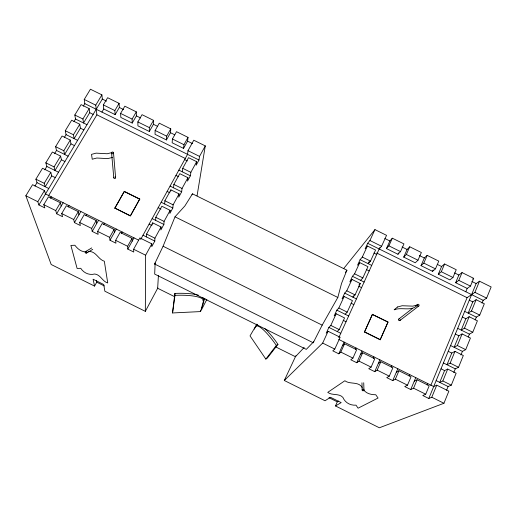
<?xml version="1.0" encoding="UTF-8"?>
<svg xmlns="http://www.w3.org/2000/svg" width="517" height="517" viewBox="0 0 517 517"><rect width="100%" height="100%" fill="white"/><g stroke="black" fill="none" stroke-linecap="round" stroke-linejoin="round"><path stroke-width="0.78" d="M25.85 195.762L51.183 264.51L94.566 286.095L93.086 279.225L103.704 284.505L104.873 291.22L145.329 311.35L145.632 255.211L151.836 243.843L139.881 237.917L133.632 249.252L133.741 252.037L127.802 249.091L127.628 246.279L132.029 238.337L120.073 232.404L115.634 240.321L115.931 243.197L109.998 240.25L109.636 237.348L114.095 229.438L102.14 223.512L97.648 231.396L98.133 234.363L92.2 231.416L91.658 228.424L96.168 220.546L84.226 214.62L79.683 222.478L80.348 225.535L74.422 222.594L73.692 219.505L78.254 211.66L66.325 205.74L61.723 213.566L62.576 216.713L56.657 213.773L55.739 210.6L60.36 202.78L48.436 196.867L43.777 204.661L44.824 207.899L38.904 204.965L37.799 201.695L25.85 195.762L32.565 184.685L44.468 190.586L45.496 193.953L138.614 240.153M146.544 236.98L146.57 234.059L152.722 222.859L161.039 226.982L160.865 229.962L163.876 224.436L164.076 221.405L170.119 210.335L161.86 206.244L155.779 217.295L155.662 220.371M149.323 131.499L149.374 127.621L153.536 120.358L142.052 114.69L137.858 121.934L137.923 125.87L149.323 131.499L153.446 124.3L153.536 120.358M151.836 243.843L151.759 246.674L154.809 241.077L154.919 238.201L161.039 226.982M155.139 130.465L155.029 134.317L166.435 139.952L170.507 132.72L170.772 128.862L159.281 123.188L155.139 130.465L166.661 136.152L166.435 139.952M152.683 224.372L152.722 222.859M158.409 275.6L157.659 288.26L174.151 296.454M164.665 203.976L164.878 200.758L170.868 189.849L179.082 193.907L178.727 197.184L181.661 191.807L182.042 188.479L187.923 177.693L179.767 173.66L173.848 184.427L173.55 187.794M172.426 138.995L172.142 142.77L183.561 148.405L187.581 141.147L188.02 137.373L176.517 131.699L172.426 138.995L183.962 144.689L183.561 148.405M170.765 191.174L170.868 189.849M170.119 210.335L169.854 213.469L172.827 208.015L173.117 204.835L179.082 193.907M182.32 171.818L182.708 168.316L188.55 157.685L196.66 161.692L196.13 165.246L198.993 160.005L199.543 156.399L205.281 145.891L193.772 140.21L187.988 150.693L187.548 154.357L140.695 239.41M187.923 177.693L187.484 181.112L190.379 175.806L190.851 172.335L196.66 161.692M198.341 295.168A29.669 6.889 -3.3 0 0 174.875 293.423L172.536 312.959L200.59 311.577L203.472 301.062L203.355 299.194A29.669 6.889 -3.3 0 0 202.838 297.43M172.536 312.959L174.979 295.356L174.875 293.423M197.061 195.827L205.281 145.891M337.821 297.456L341.524 283.471L346.92 270.204L192.498 193.83L184.873 205.947L174.998 216.823L163.088 246.234L154.596 264L313.231 342.752L322.181 325.141L337.821 297.456L174.998 216.823M202.942 300.707L203.355 299.194M446.591 390.251L448.103 386.529L451.289 385.165L456.136 373.222L447.716 369.054L444.581 370.586L439.734 382.386L442.836 380.971L447.716 369.054M453.803 372.511L455.296 368.841L458.54 367.296L463.322 355.515L454.96 351.373L451.768 353.072L446.985 364.724L450.145 363.134L454.96 351.373M460.931 354.998L462.405 351.379L465.694 349.66L470.418 338.034L462.108 333.924L458.863 335.791L454.146 347.288L457.351 345.53L462.108 333.924M468.253 337L469.417 334.144L472.758 332.263L477.417 320.786L469.165 316.708L465.869 318.737L461.209 330.085L464.466 328.159L469.165 316.708M475.188 319.952L476.338 317.128L479.731 315.086L484.326 303.757L476.125 299.705L472.784 301.896L468.182 313.102L471.491 311.014L476.125 299.705M482.038 303.117L483.169 300.332L486.613 298.135L491.15 286.954L479.505 281.203L476.151 283.568L428.78 398.491L422.77 395.505L425.711 394.225L429.207 385.772L417.103 379.769L414.259 381.197M338.577 401.063L337.297 401.825L335.468 405.942L379.362 427.779L443.941 403.273L448.853 391.169L436.749 385.171L433.705 386.542L338.784 339.449M428.78 398.491L431.785 397.237L436.749 385.171M430.81 385.423L467.09 297.676L474.916 292.357L479.505 281.203M470.464 286.121L473.688 278.333L462.049 272.588L458.87 275.038L455.632 282.734L467.187 288.441L470.464 286.121L458.792 280.363L455.632 282.734M427.126 384.997L427.721 383.569M465.811 291.762L467.187 288.441M396.3 372.285L398.95 370.76L411.047 376.764L407.493 385.184L404.746 386.561L410.75 389.54L415.752 377.636M410.75 389.54L413.568 388.196L417.103 379.769M458.792 280.363L462.049 272.588M452.957 277.48L456.233 269.719L444.607 263.987L441.602 266.513L438.319 274.184L449.861 279.884L452.957 277.48L441.298 271.722L438.319 274.184M409.173 376.092L409.774 374.67M378.354 363.38L380.816 361.764L392.901 367.761L389.295 376.15L386.735 377.617L392.739 380.596L397.819 368.737M392.739 380.596L395.363 379.161L398.95 370.76M441.298 271.722L444.607 263.987M435.469 268.846L438.791 261.117L427.171 255.385L424.347 257.996L421.012 265.641L432.548 271.335L435.469 268.846L423.811 263.095L421.012 265.641M391.233 367.186L391.841 365.771M432.548 271.335L433.149 269.945M360.414 354.481L362.688 352.775L374.773 358.766L371.109 367.122L368.737 368.686L374.735 371.665L377.164 370.127L380.816 361.764M423.811 263.095L427.171 255.385M374.735 371.665L379.892 359.845M380.169 339.785L387.931 322.13L372.343 314.414L364.479 332.011L380.169 339.785L388.099 322.001L372.343 314.414M373.3 358.294L373.92 356.885M417.988 260.219L421.368 252.516L409.755 246.79L407.099 249.485L403.712 257.104L415.241 262.791L417.988 260.219L406.343 254.467L403.712 257.104M342.493 345.589L344.581 343.786L356.652 349.776L352.93 358.1L350.752 359.761L356.749 362.734L358.985 361.105L362.688 352.775M406.343 254.467L409.755 246.79M356.749 362.734L361.984 350.959M355.386 349.408L356.013 347.999M397.954 254.254L400.52 251.598L403.951 243.921L392.345 238.195L389.87 240.98L386.432 248.567L397.954 254.254L398.575 252.871M364.479 332.011L372.498 314.271M337.2 331.533L339.223 329.594L344.555 317.929L336.173 313.774L330.809 325.419L328.877 327.403L326.201 333.207L328.108 331.281L340.154 337.258L334.77 349.085L332.786 350.836L338.771 353.809L344.083 342.08M338.771 353.809L340.826 352.09L344.581 343.786M386.432 248.567L388.887 245.853L392.345 238.195M338.784 337.666L379.846 247.54M379.187 248.987L381.572 246.273L386.548 235.338L374.954 229.613L343.669 268.582M353.557 295.769L352.917 297.172L355.069 294.903L360.265 283.542L351.993 279.451L349.873 281.868L352.452 276.285L354.584 273.816L359.748 262.623L367.962 266.682L362.837 277.9L360.62 280.33M369.228 261.505L368.227 263.696L370.508 261.117L375.568 250.047L367.4 246.014L365.157 248.735L367.665 243.294L369.926 240.521L374.954 229.613M345.11 314.239L347.198 312.132L352.458 300.623L344.135 296.5L342.086 298.761L344.697 293.107L346.765 290.793L351.993 279.451M344.135 296.5L338.842 307.99L336.838 310.142L334.195 315.868L336.173 313.774M367.4 246.014L362.307 257.059L360.103 259.683L357.564 265.195L359.748 262.623M335.468 405.942L341.181 402.62L330.466 397.289L325.057 400.759L284.298 380.486L322.673 343.081L328.108 331.281M313.231 342.752L313.729 341.685M346.92 270.204L345.44 272.446M284.298 380.486L295.918 355.69M254.338 329.148L256.794 324.12M206.871 299.33L201.404 309.993L204.325 299.401A29.437 7.083 26.6 0 1 205.068 298.387M145.329 311.35L157.821 287.969M154.596 264L155.152 262.972L154.673 274.081L306.29 349.376L313.192 342.235M191.975 194.806L192.498 193.83M183.962 144.689L188.02 137.373M127.802 249.091L134.013 237.872M94.566 286.095L96.75 282.179L96.433 280.628M139.771 199.019L130.381 215.776L114.839 208.073L124.326 191.374L139.771 199.019L130.394 215.983L114.839 208.073M121.443 233.341L122.193 232.004M109.998 240.25L116.286 229.076M166.661 136.152L170.772 128.862M103.717 224.546L104.473 223.215M114.864 208.286L124.326 191.374M92.2 231.416L98.566 220.287M85.996 215.757L86.766 214.426M74.422 222.594L80.865 211.505M132.223 123.059L136.391 115.886L136.314 111.859L124.836 106.192L120.597 113.41L120.829 117.437L132.223 123.059L132.1 119.091L136.314 111.859M257.246 324.301A29.437 7.083 26.6 0 1 257.02 325.568L255.45 326.595L250.028 335.882L265.835 359.082L267.328 358.087L277.965 344.354A29.734 6.456 56.5 0 0 264.607 328.398M68.296 206.974L69.071 205.65M56.657 213.773L63.177 202.729M103.749 109.003L115.136 114.619L119.349 107.471L119.104 103.361L107.633 97.707L103.342 104.893L103.749 109.003L101.92 112.066M115.136 114.619L114.839 110.573L119.104 103.361M50.601 198.198L51.39 196.88M38.904 204.965L102.321 99.07L101.901 94.876L90.443 89.221L84.232 99.464L84.833 103.633L83.282 106.185M48.546 195.756L96.879 114.826L95.742 105.151L101.901 94.876M51.765 175.883L45.244 186.74L44.216 183.302L35.899 179.179L42.53 168.251L50.808 172.348L51.765 175.883L55.274 177.628M60.586 156.102L61.439 159.779L55.002 170.494L54.085 166.913L60.586 156.102L52.366 152.03L45.826 162.823L46.827 166.442L44.792 169.809M70.241 140.068L70.991 143.881L64.638 154.454L63.817 150.731L70.241 140.068L62.072 136.023L55.61 146.673L56.515 150.434L54.505 153.756M79.773 124.235L80.419 128.184L74.144 138.627L73.433 134.769L79.773 124.235L71.65 120.222L65.278 130.73L66.073 134.633L64.489 137.257M89.176 108.609L89.725 112.687L83.534 123.001L82.92 119.007L89.176 108.609L81.104 104.621L74.816 115L75.514 119.033L73.944 121.624M37.799 201.695L44.468 190.586M44.216 183.302L50.808 172.348M34.956 186.068L37.017 182.663L35.899 179.179M265.835 359.082L276.343 345.427L277.965 344.354M358.94 284.97L360.265 283.542M304.145 347.489L295.433 356.717L275.283 346.7M398.84 319.028L412.592 308.332M415.72 305.902L417.594 304.448M399.906 320.508L418.738 306.032A0.982 0.905 45.2 0 0 418.524 304.397A0.982 0.905 45.2 0 0 417.232 305.288A0.982 0.905 45.2 0 0 418.738 306.032M472.583 279.128L473.688 278.333M86.546 253.052A0.892 0.84 50.7 0 0 86.371 251.54A0.892 0.84 50.7 0 0 85.169 252.367A0.892 0.84 50.7 0 0 86.546 253.052L92.743 249.356M85.518 251.592L91.735 247.927M112.073 152.567L107.168 153.749L96.097 153.142L91.528 154.376L92.233 159.236L96.744 158.021L107.665 158.609L112.506 157.439M88.077 251.695C95.561 250.17 98.12 259.534 104.337 261.24L107.723 282.954C102.392 281.539 100.589 274.553 94.701 274.004C89.202 275.451 83.741 272.989 80.742 268.297L77.111 268.459L70.887 245.413L74.862 245.252C77.647 248.89 81.169 251.947 86.029 251.908M102.321 99.07L106.58 101.17M119.349 107.471L123.608 109.572M136.391 115.886L140.65 117.986M153.446 124.3L157.704 126.4M170.507 132.72L174.772 134.827M187.581 141.147L192.563 143.61M384.848 238.505L389.87 240.98M402.071 247.003L407.099 249.485M419.313 255.514L424.347 257.996M437.285 264.387L441.602 266.513M454.553 272.905L458.87 275.038M471.827 281.435L476.151 283.568M103.342 104.893L114.839 110.573M120.597 113.41L132.1 119.091M137.858 121.934L149.374 127.621M388.887 245.853L400.52 251.598M84.232 99.464L95.742 105.151M187.988 150.693L199.543 156.399M369.926 240.521L381.572 246.273M474.916 292.357L486.613 298.135M84.833 103.633L198.993 160.005M367.665 243.294L483.169 300.332M96.879 114.826L185.519 158.603M376.686 253.026L467.09 297.676M89.725 112.687L93.15 114.38M184.666 159.585L187.419 160.942M373.933 253.072L376.706 254.442M469.3 300.177L472.784 301.896M74.816 115L82.92 119.007M182.708 168.316L190.851 172.335M362.307 257.059L370.508 261.117M471.491 311.014L479.731 315.086M75.514 119.033L86.972 124.7M178.869 170.112L190.379 175.806M360.103 259.683L371.704 265.415M464.686 311.37L476.338 317.128M80.419 128.184L83.864 129.89M175.948 175.412L178.72 176.782M366.398 269.564L369.19 270.94M462.366 317.005L465.869 318.737M65.278 130.73L73.433 134.769M173.848 184.427L182.042 188.479M354.584 273.816L362.837 277.9M464.466 328.159L472.758 332.263M66.073 134.633L77.608 140.34M170.074 186.075L181.661 191.807M352.452 276.285L364.123 282.062M457.694 328.347L469.417 334.144M70.991 143.881L74.461 145.594M167.12 191.445L169.906 192.822M358.766 286.269L361.57 287.652M455.341 334.053L458.863 335.791M55.61 146.673L63.817 150.731M164.878 200.758L173.117 204.835M346.765 290.793L355.069 294.903M457.351 345.53L465.694 349.66M56.515 150.434L68.121 156.179M161.168 202.244L172.827 208.015M344.697 293.107L356.439 298.916M450.604 345.537L462.405 351.379M61.439 159.779L64.929 161.504M158.176 207.685L160.974 209.068M351.03 303.188L353.854 304.591M448.226 351.321L451.768 353.072M124.338 191.594L139.771 199.239M45.826 162.823L54.085 166.913M155.779 217.295L164.076 221.405M338.842 307.99L347.198 312.132M450.145 363.134L458.54 367.296M46.827 166.442L58.505 172.232M152.147 218.626L163.876 224.436M336.838 310.142L348.658 315.997M443.424 362.96L455.296 368.841M149.109 224.132L151.933 225.535M343.198 320.333L346.041 321.742M441.014 368.815L444.581 370.586M364.634 331.882L380.331 339.663M146.57 234.059L154.919 238.201M330.809 325.419L339.223 329.594M442.836 380.971L451.289 385.165M37.017 182.663L48.772 188.492M143.002 235.222L154.809 241.077M328.877 327.403L340.774 333.303M436.154 380.609L448.103 386.529M163.088 246.234L322.181 325.141M43.777 204.661L55.739 210.6M61.723 213.566L73.692 219.505M79.683 222.478L91.658 228.424M97.648 231.396L109.636 237.348M115.634 240.321L127.628 246.279M133.632 249.252L145.632 255.211M322.673 343.081L334.77 349.085M340.826 352.09L352.93 358.1M358.985 361.105L371.109 367.122M377.164 370.127L389.295 376.15M395.363 379.161L407.493 385.184M413.568 388.196L425.711 394.225M431.785 397.237L443.941 403.273M96.75 282.179L104.298 285.933M328.986 397.689L337.297 401.825M363.561 389.799C366.501 393.741 371.128 394.71 375.762 394.755L378.056 398.038L358.094 408.191L356.013 405.179C350.416 405.599 345.091 402.73 342.9 397.418C338.868 393.023 332.147 395.796 327.752 392.371L344.865 380.751C349.88 384.68 358.475 381.152 362.126 387.453M60.36 202.78L61.226 206.031M78.254 211.66L78.939 214.82M96.168 220.546L96.666 223.615M114.095 229.438L114.406 232.417M111.569 152.929L113.792 177.751M113.514 152.877L115.608 177.699M200.512 310.394L200.59 311.577M132.029 238.337L132.158 241.226M363.722 382.748L363.962 389.941M361.965 382.813L362.159 390.005M400.248 319.719A0.911 0.847 46.2 0 1 399.402 320.65A0.911 0.847 46.2 0 1 398.491 319.661A0.911 0.847 46.2 0 1 399.492 318.905M115.569 177.486A0.905 0.84 1.7 0 1 115.11 178.475A0.905 0.84 1.7 0 1 113.979 178.229A0.905 0.84 1.7 0 1 114.037 177.15M115.123 176.988A0.905 0.84 1.7 0 1 115.317 177.118M255.45 326.595A29.747 6.398 56.5 0 1 276.343 345.427M174.979 295.356A29.689 6.831 -3.3 0 1 203.472 301.062M397.547 306.988L394.128 309.819C401.735 306.607 411.545 312.048 417.684 304.888L412.87 306.142L402.136 305.741L397.547 306.988M111.879 153.555A0.976 0.892 2.5 0 0 113.488 153.11A0.976 0.892 2.5 0 0 112.254 152.05A0.976 0.892 2.5 0 0 111.879 153.555M362.456 390.594A0.898 0.853 7.6 0 0 363.942 390.161A0.898 0.853 7.6 0 0 362.785 389.159A0.898 0.853 7.6 0 0 362.456 390.594"/></g></svg>
